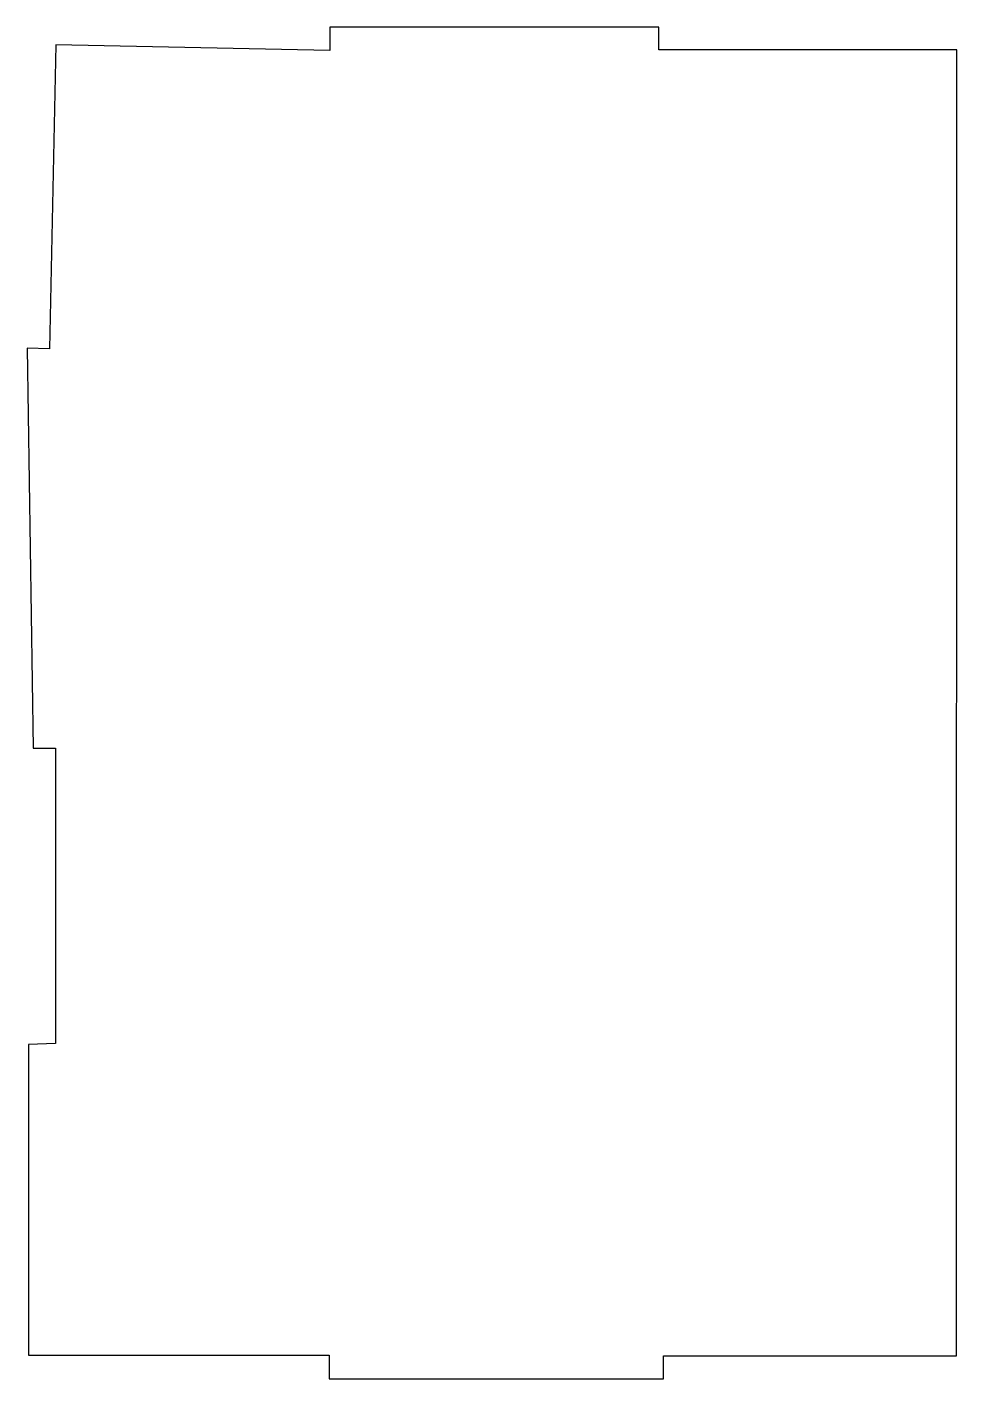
# Model space of a CAD drawing. Extents: x -2 to 206, y -296 to 5.
import ezdxf

# ---------------------------------------------------------------- set-up
doc = ezdxf.new("R2010")
doc.units = 0
doc.layers.get('0').update_dxf_attribs({"linetype": 'continuous'})

# ---------------------------------------------------------------- blocks, each defined once
blk = doc.blocks.new('SHAPE2DVIEW004')
at = {"color": 0}
for p, q in [((139.19, 4.92), (65.88, 4.94)), ((65.88, 4.94), (65.88, -0.3)), ((139.19, -0.13), (139.19, 4.92)), ((4.89, 1), (3.44, -66.7)), ((65.88, -0.3), (4.89, 1)), ((205.21, -0.15), (139.19, -0.13)), ((205.64, -0.15), (205.21, -0.15)), ((205.57, -291.01), (205.64, -0.15)), ((3.44, -66.7), (-1.56, -66.59)), ((-1.56, -66.59), (-0.19, -155.69)), ((-0.19, -155.69), (4.81, -155.69)), ((4.81, -155.69), (4.81, -221.41)), ((4.81, -221.41), (-1.26, -221.64)), ((-1.26, -221.64), (-1.26, -290.84)), ((-1.26, -290.84), (65.79, -290.84)), ((65.79, -290.84), (65.79, -296.13)), ((140.25, -296.15), (140.25, -290.99)), ((140.25, -290.99), (204.61, -291.01)), ((204.61, -291.01), (205.57, -291.01)), ((65.79, -296.13), (140.25, -296.15))]:
    blk.add_line(p, q, dxfattribs=at)

msp = doc.modelspace()

# ---------------------------------------------------------------- block references
at = {"color": 0}
msp.add_blockref('SHAPE2DVIEW004', (0, 0), dxfattribs=at)

doc.saveas('drawing.dxf')
